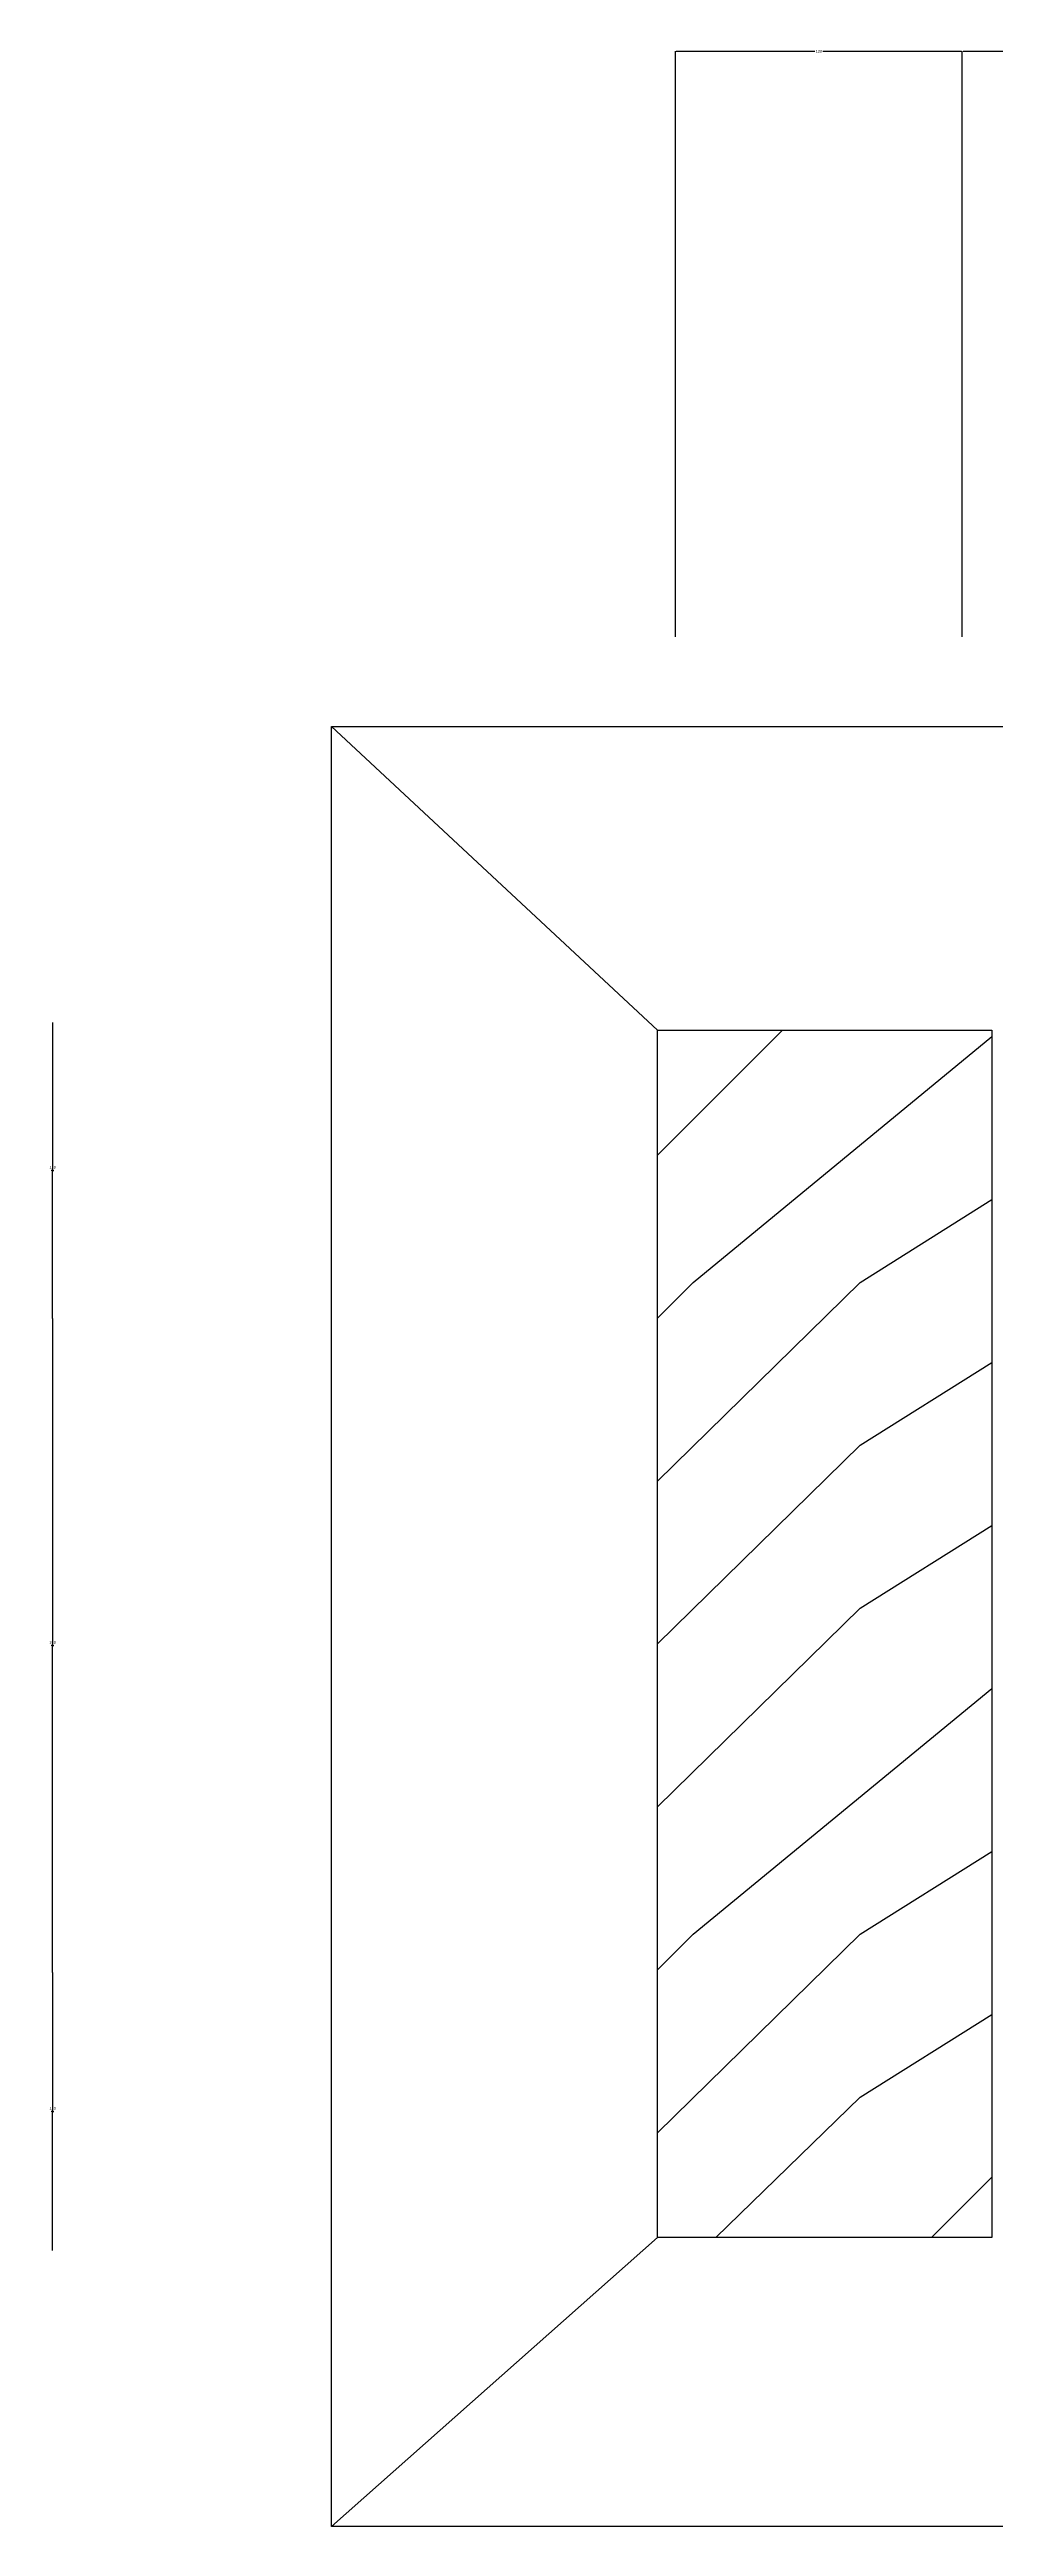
# Model space of a CAD drawing. Header units: metres. Extents: x -1 to 15698, y 0 to 27313.
# Drawn here: x 13684 to 14032, y 26401 to 27313 of the extents above; entities that cross this region are included whole.
import ezdxf

# ---------------------------------------------------------------- set-up
doc = ezdxf.new("R2010")
doc.units = ezdxf.units.M
doc.layers.add('PUB_DIM', color=3, linetype='Continuous')
doc.dimstyles.get("Standard").update_dxf_attribs({"dimtxt": 2.5, "dimasz": 2.5, "dimexe": 1.25, "dimexo": 0.625, "dimtad": 1, "dimcen": 2.5, "dimazin": 3, "dimtfac": 1, "dimtmove": 0, "dimatfit": 3})

# ---------------------------------------------------------------- blocks, each defined once
blk = doc.blocks.new('*D1')
for p, q in [((14019.89, 27099.57), (14019.89, 27311.86)), ((14020.14, 27311.86), (14211.48, 27311.86)), ((14214.48, 27311.86), (14405.82, 27311.86)), ((14406.07, 27089.67), (14406.07, 27311.86))]:
    blk.add_line(p, q)
at = {"layer": 'Defpoints'}
for p in [(14019.89, 27311.86), (14019.89, 27099.57), (14406.07, 27089.67)]:
    blk.add_point(p, dxfattribs=at)
at = {"layer": 'PUB_DIM', "insert": (14212.98, 27311.86), "char_height": 1, "attachment_point": 5}
blk.add_mtext('389', dxfattribs=at)
blk = doc.blocks.new('*D2')
for p, q in [((13685.05, 26845.38), (13685.05, 26724.94)), ((13684.8, 26724.94), (13684.55, 26724.94)), ((13685.05, 26604.5), (13685.05, 26724.94)), ((13685.05, 26724.94), (13685.05, 26724.94)), ((13685.3, 26724.94), (13685.55, 26724.94))]:
    blk.add_line(p, q)
at = {"layer": 'Defpoints'}
for p in [(13685.05, 26845.38), (13685.05, 26724.94), (13685.05, 26604.5)]:
    blk.add_point(p, dxfattribs=at)
at = {"layer": 'PUB_DIM', "insert": (13685.05, 26726.065), "char_height": 1, "attachment_point": 5}
blk.add_mtext('240', dxfattribs=at)
blk = doc.blocks.new('*D3')
for p, q in [((13685.05, 26604.5), (13685.05, 26553.36)), ((13684.8, 26553.36), (13684.55, 26553.36)), ((13685.05, 26502.21), (13685.05, 26553.36)), ((13685.05, 26553.36), (13685.05, 26553.36)), ((13685.3, 26553.36), (13685.55, 26553.36))]:
    blk.add_line(p, q)
at = {"layer": 'Defpoints'}
for p in [(13685.05, 26604.5), (13685.05, 26553.36), (13685.05, 26502.21)]:
    blk.add_point(p, dxfattribs=at)
at = {"layer": 'PUB_DIM', "insert": (13685.05, 26554.485), "char_height": 1, "attachment_point": 5}
blk.add_mtext('120', dxfattribs=at)
blk = doc.blocks.new('*D4')
for p, q in [((13685.05, 26954.27), (13685.05, 26899.82)), ((13684.8, 26899.82), (13684.55, 26899.82)), ((13685.05, 26845.38), (13685.05, 26899.82)), ((13685.05, 26899.82), (13685.05, 26899.82)), ((13685.3, 26899.82), (13685.55, 26899.82))]:
    blk.add_line(p, q)
at = {"layer": 'Defpoints'}
for p in [(13685.05, 26954.27), (13685.05, 26899.82), (13685.05, 26845.38)]:
    blk.add_point(p, dxfattribs=at)
at = {"layer": 'PUB_DIM', "insert": (13685.05, 26900.945), "char_height": 1, "attachment_point": 5}
blk.add_mtext('120', dxfattribs=at)
blk = doc.blocks.new('*D5')
for p, q in [((13914.27, 27096.27), (13914.27, 27311.86)), ((13914.52, 27311.86), (13965.58, 27311.86)), ((13968.58, 27311.86), (14019.64, 27311.86)), ((14019.89, 27096.27), (14019.89, 27311.86))]:
    blk.add_line(p, q)
at = {"layer": 'Defpoints'}
for p in [(13914.27, 27311.86), (13914.27, 27096.27), (14019.89, 27096.27)]:
    blk.add_point(p, dxfattribs=at)
at = {"layer": 'PUB_DIM', "insert": (13967.08, 27311.86), "char_height": 1, "attachment_point": 5}
blk.add_mtext('120', dxfattribs=at)

msp = doc.modelspace()

# ---------------------------------------------------------------- linework, layer by layer
for p, q in [((13787.66, 27063.29), (14635.99, 27063.29)), ((13787.66, 26400.58), (13787.66, 27063.29)), ((13787.66, 27063.29), (13907.68, 26951.47)), ((13907.68, 26905.48), (13953.68, 26951.47)), ((13920.84, 26858.63), (14030.79, 26949.13)), ((13982.29, 26858.63), (14030.79, 26889.13)), ((13907.68, 26785.48), (13982.29, 26858.63)), ((13907.68, 26845.48), (13920.84, 26858.63)), ((13920.84, 26858.63), (13920.84, 26858.63)), ((13982.29, 26858.63), (13982.29, 26858.63)), ((13982.29, 26798.63), (14030.79, 26829.13)), ((13907.68, 26725.48), (13982.29, 26798.63)), ((13982.29, 26798.63), (13982.29, 26798.63)), ((13982.29, 26738.63), (14030.79, 26769.13)), ((13907.68, 26665.48), (13982.29, 26738.63)), ((13982.29, 26738.63), (13982.29, 26738.63)), ((13920.84, 26618.63), (14030.79, 26709.13)), ((13982.29, 26618.63), (14030.79, 26649.13)), ((13907.68, 26545.48), (13982.29, 26618.63)), ((13907.68, 26605.48), (13920.84, 26618.63)), ((13920.84, 26618.63), (13920.84, 26618.63)), ((13982.29, 26618.63), (13982.29, 26618.63)), ((13982.29, 26558.63), (14030.79, 26589.13)), ((13929.14, 26506.94), (13982.29, 26558.63)), ((13982.29, 26558.63), (13982.29, 26558.63)), ((14008.59, 26506.94), (14030.79, 26529.13)), ((13787.66, 26400.58), (13907.68, 26506.94)), ((14635.99, 26400.58), (13787.66, 26400.58))]:
    msp.add_line(p, q)
msp.add_lwpolyline([(13907.68, 26506.94), (13907.68, 26951.47), (14030.79, 26951.47), (14030.79, 26506.94)], close=True)

# ---------------------------------------------------------------- dimensions: what is measured, and where the dimension line sits
at = {"layer": 'PUB_DIM'}
for base, p1, p2, text, picture, middle in [((13914.27, 27311.86), (13914.27, 27096.27), (14019.89, 27096.27), '120', '*D5', (13967.08, 27311.86)), ((14019.89, 27311.86), (14019.89, 27099.57), (14406.07, 27089.67), '389', '*D1', (14212.98, 27311.86)), ((13685.05, 26899.82), (13685.05, 26845.38), (13685.05, 26954.27), '120', '*D4', (13685.05, 26900.945)), ((13685.05, 26724.94), (13685.05, 26604.5), (13685.05, 26845.38), '240', '*D2', (13685.05, 26726.065)), ((13685.05, 26553.36), (13685.05, 26502.21), (13685.05, 26604.5), '120', '*D3', (13685.05, 26554.485))]:
    dim = msp.add_linear_dim(base=base, p1=p1, p2=p2, text=text, dimstyle='Standard', dxfattribs=at)
    dim.commit()
    dim.dimension.update_dxf_attribs({"geometry": picture, "text_midpoint": middle})

doc.saveas('drawing.dxf')
